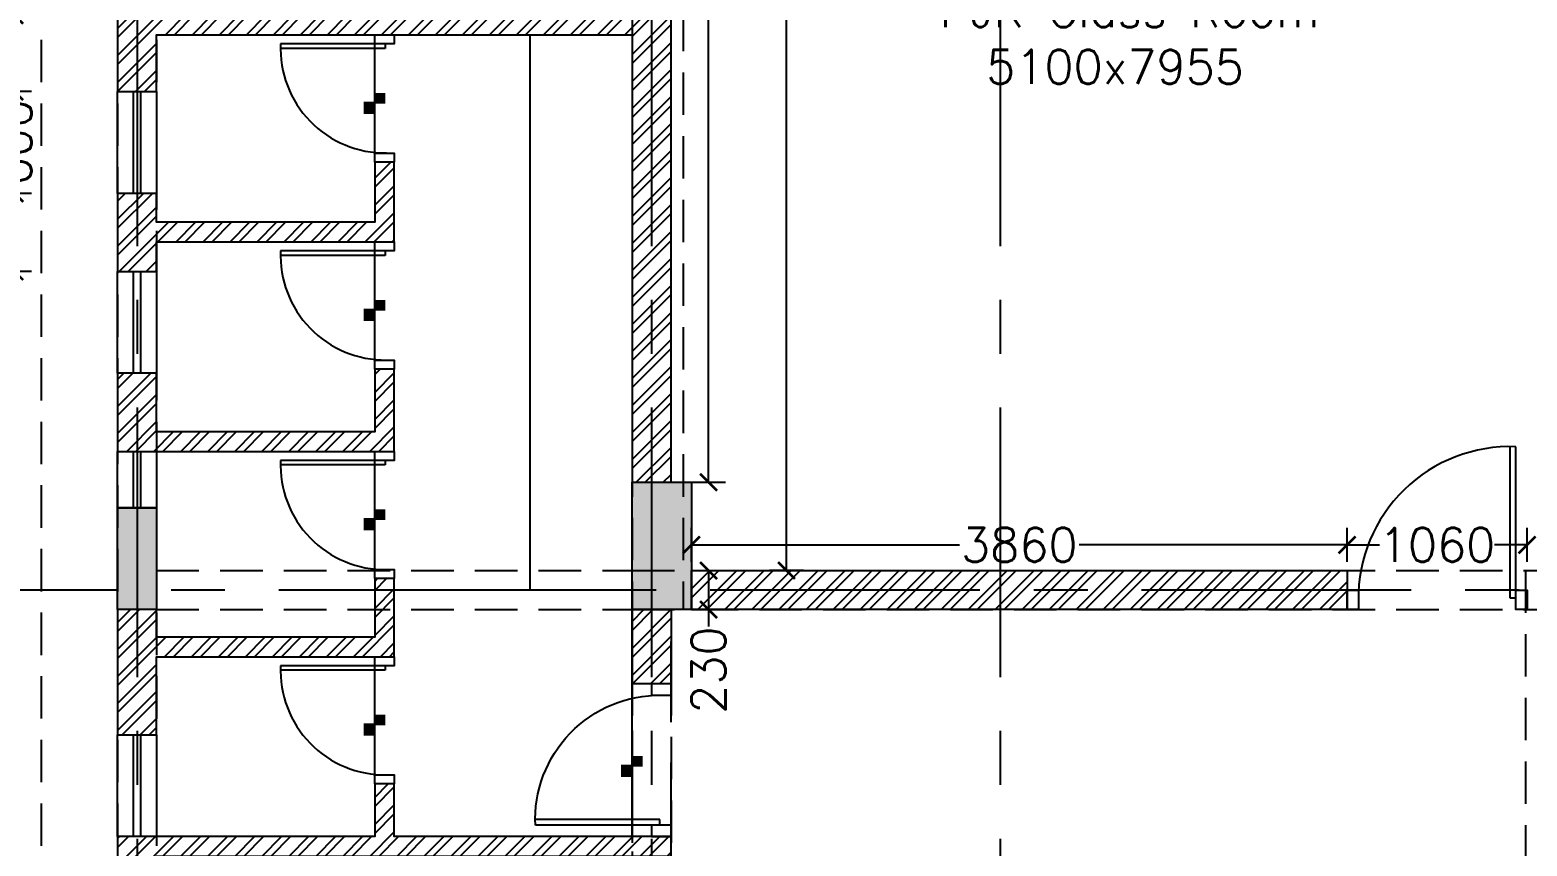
# Model space of a CAD drawing. Header units: millimetres. Extents: x 263680 to 312223, y -3811 to 33868.
# Drawn here: x 268186 to 277002, y 18240 to 23050 of the extents above; entities that cross this region are included whole.
import ezdxf

# ---------------------------------------------------------------- set-up
doc = ezdxf.new("R2010")
doc.units = ezdxf.units.MM
doc.header["$MEASUREMENT"] = 0
doc.header["$PDMODE"] = 35
doc.header["$PDSIZE"] = -0.5
doc.linetypes.add('CENTER', pattern=[50.8, 31.75, -6.35, 6.35, -6.35])
doc.linetypes.add('HIDDEN', pattern=[0.375, 0.25, -0.125])
doc.layers.get('0').update_dxf_attribs({"linetype": 'CONTINUOUS'})
doc.layers.get('Defpoints').update_dxf_attribs({"linetype": 'CONTINUOUS'})
for name, color, linetype in [('Ano_Line_Grid', 4, 'CENTER'), ('Ano_Tag_Level Drop', 6, 'CONTINUOUS'), ('Dim_Arc_100', 4, 'CONTINUOUS'), ('Dim_Arc_30', 4, 'CONTINUOUS'), ('Hth_Cut_RCC_Proposed', 205, 'CONTINUOUS'), ('Hth_Cut_Wall_Proposed', 204, 'CONTINUOUS'), ('Pline_Cut_Door & Window', 6, 'CONTINUOUS'), ('Pln_Cut_Door & Window', 6, 'CONTINUOUS'), ('Pln_Elv_04', 8, 'CONTINUOUS'), ('Pln_Elv_Dotted', 8, 'HIDDEN'), ('Str_Beams', 8, 'HIDDEN'), ('Str_RCC_Proposed', 5, 'CONTINUOUS'), ('Txt_Arc', 2, 'CONTINUOUS'), ('Wal_Cut_Proposed', 1, 'CONTINUOUS')]:
    doc.layers.add(name, color=color, linetype=linetype)
doc.styles.add('MSA_Standard', font='romans.shx')
doc.dimstyles.new('Msa_1_100', dxfattribs={"dimscale": 100, "dimtxt": 2, "dimasz": 1, "dimexe": 1, "dimexo": 0, "dimgap": 0, "dimtad": 0, "dimdec": 0, "dimzin": 0, "dimdsep": 46, "dimtxsty": 'MSA_Standard', "dimblk": 'ARCHTICK', "dimcen": 0.09, "dimclrd": 4, "dimclre": 4, "dimclrt": 6, "dimadec": 0, "dimazin": 0, "dimtfac": 1, "dimtdec": 0, "dimtofl": 0, "dimtmove": 0, "dimatfit": 3, "dimfxl": 0, "dimtolj": 1, "dimtzin": 0, "dimlwd": -1, "dimlwe": -1, "dimarcsym": 0})
pattern_1 = [(45, (-5, 0), (-79.549513, 79.549513), []), (45, (48.03, 0), (-79.549513, 79.549513), [])]

# ---------------------------------------------------------------- blocks, each defined once
blk = doc.blocks.new('Door_D5_1000')
at = {"layer": 'Pln_Cut_Door & Window'}
for p, q in [((8531020.1, -1784615.4, 0), (8531053.3, -1784615.4, 0)), ((8531020.1, -1784615.4, 0), (8531020.1, -1785508.4, 0)), ((8531053.3, -1784615.4, 0), (8531053.3, -1785509, 0))]:
    blk.add_line(p, q, dxfattribs=at)
blk.add_lwpolyline([(8531020.1, -1784663.9), (8530953.5, -1784663.9), (8530953.5, -1784548.9), (8531020.1, -1784548.9)], close=True, dxfattribs=at)
at = {"layer": 'Pln_Cut_Door & Window', "elevation": 0}
blk.add_lwpolyline([(8532013.5, -1784663.9), (8531946.8, -1784663.9), (8531946.8, -1784548.9), (8532013.5, -1784548.9)], close=True, dxfattribs=at)
at = {"layer": 'Pln_Cut_Door & Window'}
blk.add_arc((8531053.3, -1784615.4, 0), 893.5, 267.87104, 0.71025, dxfattribs=at)
blk = doc.blocks.new('Tile Drop')
at = {"layer": 'Ano_Tag_Level Drop', "linetype": 'Continuous', "ltscale": 20}
for points in [[(3680, 97511.7), (3743.7, 97511.7)], [(3680, 97501.2), (3743.7, 97501.2)], [(3619.2, 97450.6), (3680, 97450.6)], [(3619.2, 97440.1), (3680, 97440.1)], [(3619.2, 97428.3), (3680, 97428.3)], [(3619.2, 97420), (3680, 97420)], [(3680, 97489.4), (3743.7, 97489.4)], [(3680, 97481.1), (3743.7, 97481.1)], [(3680, 97471.6), (3743.7, 97471.6)], [(3680, 97460.6), (3743.7, 97460.6)], [(3680, 97450.6), (3743.7, 97450.6)], [(3619.2, 97410.5), (3680, 97410.5)], [(3619.2, 97399.5), (3680, 97399.5)]]:
    blk.add_lwpolyline(points, dxfattribs=at)
blk = doc.blocks.new('Door_D10_800')
at = {"layer": 'Ano_Tag_Level Drop', "ltscale": 60}
blk.add_lwpolyline([(8546154.5, -1783641.9), (8546154.5, -1782891.9)], dxfattribs=at)
at = {"layer": 'Pline_Cut_Door & Window'}
for p, q in [((8546216.3, -1782971.8, 0), (8545599.4, -1782971.8, 0)), ((8546216.3, -1782945.3, 0), (8545600, -1782945.3, 0)), ((8546216.3, -1782945.3, 0), (8546216.3, -1782971.8, 0))]:
    blk.add_line(p, q, dxfattribs=at)
blk.add_lwpolyline([(8546154.5, -1782945.3), (8546154.5, -1782891.9), (8546269.5, -1782891.9), (8546269.5, -1782945.3)], close=True, dxfattribs=at)
at = {"layer": 'Pline_Cut_Door & Window', "elevation": 0}
blk.add_lwpolyline([(8546154.5, -1783641.9), (8546154.5, -1783588.6), (8546269.5, -1783588.6), (8546269.5, -1783641.9)], close=True, dxfattribs=at)
at = {"layer": 'Pline_Cut_Door & Window'}
blk.add_arc((8546216.3, -1782971.8, 0), 616.8, 177.5326, 270.71025, dxfattribs=at)
at = {"layer": 'Ano_Tag_Level Drop', "extrusion": (0, 0, -1), "xscale": -1, "zscale": -1, "rotation": 180}
blk.add_blockref('Tile Drop', (-8549834.5, -1685841.4), dxfattribs=at)
blk = doc.blocks.new('Window_W1_600')
at = {"layer": 'Pln_Cut_Door & Window'}
for points in [[(269460.6, 2932.8), (269460.6, 3162.8), (270060.6, 3162.8), (270060.6, 2932.8)], [(269460.6, 3067.8), (270060.6, 3067.8), (270060.6, 3027.8), (269460.6, 3027.8)]]:
    blk.add_lwpolyline(points, close=True, dxfattribs=at)
blk = doc.blocks.new('Door_900')
at = {"layer": 'Pln_Cut_Door & Window'}
for p, q in [((261923.1, 20058, 0), (261956.3, 20058, 0)), ((261923.1, 20058, 0), (261923.1, 19325.3, 0)), ((261956.3, 20058, 0), (261956.3, 19324.5, 0))]:
    blk.add_line(p, q, dxfattribs=at)
blk.add_lwpolyline([(261923.1, 20009.6), (261856.5, 20009.6), (261856.5, 20124.6), (261923.1, 20124.6)], close=True, dxfattribs=at)
at = {"layer": 'Pln_Cut_Door & Window', "elevation": 0}
blk.add_lwpolyline([(262756.5, 20009.6), (262689.8, 20009.6), (262689.8, 20124.6), (262756.5, 20124.6)], close=True, dxfattribs=at)
at = {"layer": 'Pln_Cut_Door & Window'}
blk.add_arc((261956.3, 20058, 0), 733.5, 267.40638, 0.71025, dxfattribs=at)
blk = doc.blocks.new('V3_332X900')
at = {"layer": 'Pln_Cut_Door & Window'}
for points in [[(267258, 20515.8), (267258, 20745.8), (267590, 20745.8), (267590, 20515.8)], [(267258, 20650.8), (267590, 20650.8), (267590, 20610.8), (267258, 20610.8)]]:
    blk.add_lwpolyline(points, close=True, dxfattribs=at)
blk = doc.blocks.new('GRID 1')
at = {"layer": 'Ano_Line_Grid', "ltscale": 50}
for p, q in [((268821.5, 33523.9), (268821.5, -3467.2)), ((271851.5, 33523.9), (271851.5, -3467.2)), ((273903.5, 33523.9), (273903.5, -3467.2)), ((311884.3, 19749.2), (264029.1, 19749.2))]:
    blk.add_line(p, q, dxfattribs=at)
blk = doc.blocks.new('lvl drop')
at = {"layer": 'Ano_Tag_Level Drop', "ltscale": 60}
blk.add_lwpolyline([(263808.2, -29745.7), (263808.2, -28845.7)], dxfattribs=at)
at = {"layer": 'Ano_Tag_Level Drop', "extrusion": (0, 0, -1), "xscale": -1, "zscale": -1, "rotation": 180}
blk.add_blockref('Tile Drop', (-267488.2, 68121.6), dxfattribs=at)
blk = doc.blocks.new('cl')
at = {"layer": 'Hth_Cut_RCC_Proposed'}
h = blk.add_hatch(color=256, dxfattribs=at)
h.dxf.hatch_style = 1
h.paths.add_polyline_path([(377587.4, 32363.5), (377937.4, 32363.5), (377937.4, 31613.5), (377587.4, 31613.5)])
h = blk.add_hatch(color=256, dxfattribs=at)
h.dxf.hatch_style = 1
h.paths.add_polyline_path([(374557.4, 32213.5), (374787.4, 32213.5), (374787.4, 31613.5), (374557.4, 31613.5)])
at = {"layer": 'Str_RCC_Proposed'}
for points in [[(377587.4, 32363.5), (377937.4, 32363.5), (377937.4, 31613.5), (377587.4, 31613.5)], [(374557.4, 32213.5), (374787.4, 32213.5), (374787.4, 31613.5), (374557.4, 31613.5)]]:
    blk.add_lwpolyline(points, close=True, dxfattribs=at)
blk = doc.blocks.new('_ArchTick')
at = {"linetype": 'ByBlock', "const_width": 0.15}
blk.add_lwpolyline([(-0.5, -0.5), (0.5, 0.5)], dxfattribs=at)
blk = doc.blocks.new('*D3956')
at = {"layer": 'Defpoints', "color": 0, "ltscale": 1000, "transparency": 16777216}
for p in [(3215, -5704.6), (3145, -13139.6), (3365.6, -13139.6)]:
    blk.add_point(p, dxfattribs=at)
at = {"layer": 'Dim_Arc_100', "color": 4, "ltscale": 1000, "transparency": 16777216}
for p, q in [((3265.6, -5704.6), (3465.6, -5704.6)), ((3365.6, -5704.6), (3365.6, -9069.8)), ((3365.6, -13139.6), (3365.6, -9774.5)), ((3265.6, -13139.6), (3465.6, -13139.6))]:
    blk.add_line(p, q, dxfattribs=at)
at = {"layer": 'Dim_Arc_100', "color": 4, "ltscale": 1000, "transparency": 16777216, "xscale": 100, "yscale": 100, "zscale": 100}
for p, rotation in [((3365.6, -5704.6), 90), ((3365.6, -13139.6), 270)]:
    blk.add_blockref('_ArchTick', p, dxfattribs=dict(at, rotation=rotation))
at = {"layer": 'Dim_Arc_100', "color": 6, "ltscale": 1000, "transparency": 16777216, "insert": (3365.6, -9422.1), "char_height": 200, "attachment_point": 5, "rotation": 90, "style": 'MSA_Standard'}
blk.add_mtext('\\A1;7435', dxfattribs=at)
blk = doc.blocks.new('*D3966')
at = {"layer": 'Defpoints', "color": 0, "ltscale": 1000, "transparency": 16777216}
for p in [(7125, -13509.1), (3265, -13659.6, 0), (7125, -13659.6, 0)]:
    blk.add_point(p, dxfattribs=at)
at = {"layer": 'Dim_Arc_100', "color": 4, "ltscale": 1000, "transparency": 16777216}
for p, q in [((3265, -13609.1), (3265, -13409.1)), ((7125, -13609.1), (7125, -13409.1)), ((3265, -13509.1), (4842.6, -13509.1)), ((7125, -13509.1), (5547.4, -13509.1))]:
    blk.add_line(p, q, dxfattribs=at)
at = {"layer": 'Dim_Arc_100', "color": 4, "ltscale": 1000, "transparency": 16777216, "xscale": 100, "yscale": 100, "zscale": 100, "rotation": 180}
blk.add_blockref('_ArchTick', (3265, -13509.1), dxfattribs=at)
at = {"layer": 'Dim_Arc_100', "color": 4, "ltscale": 1000, "transparency": 16777216, "xscale": 100, "yscale": 100, "zscale": 100}
blk.add_blockref('_ArchTick', (7125, -13509.1), dxfattribs=at)
at = {"layer": 'Dim_Arc_100', "color": 6, "ltscale": 1000, "transparency": 16777216, "insert": (5195, -13509.1), "char_height": 200, "attachment_point": 5, "style": 'MSA_Standard'}
blk.add_mtext('\\A1;3860', dxfattribs=at)
blk = doc.blocks.new('*D3967')
at = {"layer": 'Defpoints', "color": 0, "ltscale": 1000, "transparency": 16777216}
for p in [(8185, -13509.1), (7125, -13659.6, 0), (8185, -13889.6)]:
    blk.add_point(p, dxfattribs=at)
at = {"layer": 'Dim_Arc_100', "color": 4, "ltscale": 1000, "transparency": 16777216}
for p, q in [((7125, -13609.1), (7125, -13409.1)), ((8185, -13609.1), (8185, -13409.1)), ((7125, -13509.1), (7316.9, -13509.1)), ((8185, -13509.1), (7993.1, -13509.1))]:
    blk.add_line(p, q, dxfattribs=at)
at = {"layer": 'Dim_Arc_100', "color": 4, "ltscale": 1000, "transparency": 16777216, "xscale": 100, "yscale": 100, "zscale": 100, "rotation": 180}
blk.add_blockref('_ArchTick', (7125, -13509.1), dxfattribs=at)
at = {"layer": 'Dim_Arc_100', "color": 4, "ltscale": 1000, "transparency": 16777216, "xscale": 100, "yscale": 100, "zscale": 100}
blk.add_blockref('_ArchTick', (8185, -13509.1), dxfattribs=at)
at = {"layer": 'Dim_Arc_100', "color": 6, "ltscale": 1000, "transparency": 16777216, "insert": (7655, -13509.1), "char_height": 200, "attachment_point": 5, "style": 'MSA_Standard'}
blk.add_mtext('\\A1;1060', dxfattribs=at)
blk = doc.blocks.new('*D3969')
at = {"layer": 'Defpoints', "color": 0, "ltscale": 1000, "transparency": 16777216}
for p in [(3265, -13659.6, 0), (3265, -13889.6, 0), (3365.6, -13889.6)]:
    blk.add_point(p, dxfattribs=at)
at = {"layer": 'Dim_Arc_100', "color": 4, "ltscale": 1000, "transparency": 16777216}
for p, q in [((3265.6, -13659.6), (3465.6, -13659.6)), ((3365.6, -13659.6), (3365.6, -13889.6)), ((3265.6, -13889.6), (3465.6, -13889.6)), ((3365.6, -13889.6), (3365.6, -13989.6))]:
    blk.add_line(p, q, dxfattribs=at)
at = {"layer": 'Dim_Arc_100', "color": 4, "ltscale": 1000, "transparency": 16777216, "xscale": 100, "yscale": 100, "zscale": 100}
for p, rotation in [((3365.6, -13659.6), 90), ((3365.6, -13889.6), 270)]:
    blk.add_blockref('_ArchTick', p, dxfattribs=dict(at, rotation=rotation))
at = {"layer": 'Dim_Arc_100', "color": 6, "ltscale": 1000, "transparency": 16777216, "insert": (3365.6, -14246.8), "char_height": 200, "attachment_point": 5, "rotation": 90, "style": 'MSA_Standard'}
blk.add_mtext('\\A1;230', dxfattribs=at)
blk = doc.blocks.new('*D3878')
at = {"layer": 'Defpoints', "color": 0, "ltscale": 1000, "transparency": 16777216}
for p in [(-115, -10387.6), (-720.5, -10837.6), (-115, -10837.6)]:
    blk.add_point(p, dxfattribs=at)
at = {"layer": 'Dim_Arc_100', "color": 4, "ltscale": 1000, "transparency": 16777216}
for p, q in [((-620.5, -10387.6), (-820.5, -10387.6)), ((-720.5, -10387.6), (-720.5, -10837.6)), ((-720.5, -10612.6), (-997.7, -10552.6)), ((-620.5, -10837.6), (-820.5, -10837.6))]:
    blk.add_line(p, q, dxfattribs=at)
at = {"layer": 'Dim_Arc_100', "color": 4, "ltscale": 1000, "transparency": 16777216, "xscale": 100, "yscale": 100, "zscale": 100}
for p, rotation in [((-720.5, -10387.6), 90), ((-720.5, -10837.6), 270)]:
    blk.add_blockref('_ArchTick', p, dxfattribs=dict(at, rotation=rotation))
at = {"layer": 'Dim_Arc_100', "color": 6, "ltscale": 1000, "transparency": 16777216, "insert": (-997.7, -10295.5), "char_height": 200, "attachment_point": 5, "rotation": 90, "style": 'MSA_Standard'}
blk.add_mtext('\\A1;450', dxfattribs=at)
blk = doc.blocks.new('*D3879')
at = {"layer": 'Defpoints', "color": 0, "ltscale": 1000, "transparency": 16777216}
for p in [(-115, -10837.6), (-720.5, -11437.6), (-115, -11437.6)]:
    blk.add_point(p, dxfattribs=at)
at = {"layer": 'Dim_Arc_100', "color": 4, "ltscale": 1000, "transparency": 16777216}
for p, q in [((-620.5, -10837.6), (-820.5, -10837.6)), ((-720.5, -10837.6), (-720.5, -10885.3)), ((-620.5, -11437.6), (-820.5, -11437.6)), ((-720.5, -11437.6), (-720.5, -11390))]:
    blk.add_line(p, q, dxfattribs=at)
at = {"layer": 'Dim_Arc_100', "color": 4, "ltscale": 1000, "transparency": 16777216, "xscale": 100, "yscale": 100, "zscale": 100}
for p, rotation in [((-720.5, -10837.6), 90), ((-720.5, -11437.6), 270)]:
    blk.add_blockref('_ArchTick', p, dxfattribs=dict(at, rotation=rotation))
at = {"layer": 'Dim_Arc_100', "color": 6, "ltscale": 1000, "transparency": 16777216, "insert": (-720.5, -11137.6), "char_height": 200, "attachment_point": 5, "rotation": 90, "style": 'MSA_Standard'}
blk.add_mtext('\\A1;600', dxfattribs=at)
blk = doc.blocks.new('*D3880')
at = {"layer": 'Defpoints', "color": 0, "ltscale": 1000, "transparency": 16777216}
for p in [(-115, -11437.6), (-720.5, -11897.6), (-115, -11897.6)]:
    blk.add_point(p, dxfattribs=at)
at = {"layer": 'Dim_Arc_100', "color": 4, "ltscale": 1000, "transparency": 16777216}
for p, q in [((-620.5, -11437.6), (-820.5, -11437.6)), ((-720.5, -11437.6), (-720.5, -11897.6)), ((-720.5, -11667.6), (-997.7, -11603.3)), ((-620.5, -11897.6), (-820.5, -11897.6))]:
    blk.add_line(p, q, dxfattribs=at)
at = {"layer": 'Dim_Arc_100', "color": 4, "ltscale": 1000, "transparency": 16777216, "xscale": 100, "yscale": 100, "zscale": 100}
for p, rotation in [((-720.5, -11437.6), 90), ((-720.5, -11897.6), 270)]:
    blk.add_blockref('_ArchTick', p, dxfattribs=dict(at, rotation=rotation))
at = {"layer": 'Dim_Arc_100', "color": 6, "ltscale": 1000, "transparency": 16777216, "insert": (-997.7, -11346.1), "char_height": 200, "attachment_point": 5, "rotation": 90, "style": 'MSA_Standard'}
blk.add_mtext('\\A1;460', dxfattribs=at)
blk = doc.blocks.new('*D3889')
at = {"layer": 'Defpoints', "color": 0, "ltscale": 1000, "transparency": 16777216}
for p in [(3824.5, -5704.6), (5665, -5704.6), (5195, -13659.6, 0)]:
    blk.add_point(p, dxfattribs=at)
at = {"layer": 'Dim_Arc_100', "color": 4, "ltscale": 1000, "transparency": 16777216}
for p, q in [((3924.5, -5704.6), (3724.5, -5704.6)), ((3824.5, -5704.6), (3824.5, -9329.8)), ((3824.5, -13659.6), (3824.5, -10034.5)), ((3924.5, -13659.6), (3724.5, -13659.6))]:
    blk.add_line(p, q, dxfattribs=at)
at = {"layer": 'Dim_Arc_100', "color": 4, "ltscale": 1000, "transparency": 16777216, "xscale": 100, "yscale": 100, "zscale": 100}
for p, rotation in [((3824.5, -5704.6), 90), ((3824.5, -13659.6), 270)]:
    blk.add_blockref('_ArchTick', p, dxfattribs=dict(at, rotation=rotation))
at = {"layer": 'Dim_Arc_100', "color": 6, "ltscale": 1000, "transparency": 16777216, "insert": (3824.5, -9682.1), "char_height": 200, "attachment_point": 5, "rotation": 90, "style": 'MSA_Standard'}
blk.add_mtext('\\A1;7955', dxfattribs=at)
blk = doc.blocks.new('str beams')
at = {"layer": 'Str_Beams', "ltscale": 1000}
for p, q in [((271731.5, 28119.2), (271731.5, 19704.2)), ((272031.5, 28119.2), (272031.5, 19704.2)), ((268701.5, 24936.2), (268701.5, 4546.2)), ((268931.5, 24936.2), (268931.5, 4546.2)), ((268931.5, 19934.2), (271731.5, 19934.2)), ((271731.5, 19934.2), (298701.5, 19934.2)), ((276991.5, 19934.2), (276991.5, 9547.2)), ((268931.5, 19704.2), (271731.5, 19704.2)), ((271731.5, 19704.2), (271731.5, 9777.2)), ((271731.5, 19704.2), (298701.5, 19704.2)), ((271961.5, 19704.2), (271961.5, 9777.2))]:
    blk.add_line(p, q, dxfattribs=at)
blk = doc.blocks.new('Dimensions')
at = {"layer": 'Dim_Arc_100', "ltscale": 1000}
for base, p1, p2, picture, middle in [((3365.6, -13139.6), (3215, -5704.6), (3145, -13139.6), '*D3956', (3365.6, -9422.1)), ((-720.5, -11437.6), (-115, -10837.6), (-115, -11437.6), '*D3879', (-720.5, -11137.6))]:
    dim = blk.add_linear_dim(base=base, p1=p1, p2=p2, angle=90, dimstyle='Msa_1_100', override={"dimtmove": 1}, dxfattribs=at)
    dim.commit()
    dim.dimension.update_dxf_attribs({"geometry": picture, "text_midpoint": middle})
for base, p1, p2, picture, middle in [((3824.5, -5704.6), (5195, -13659.6, 0), (5665, -5704.6), '*D3889', (3824.5, -9682.1)), ((3365.6, -13889.6), (3265, -13659.6, 0), (3265, -13889.6, 0), '*D3969', (3365.6, -14246.8))]:
    dim = blk.add_linear_dim(base=base, p1=p1, p2=p2, angle=90, dimstyle='Msa_1_100', dxfattribs=at)
    dim.commit()
    dim.dimension.update_dxf_attribs({"geometry": picture, "text_midpoint": middle})
for base, p1, p2, picture, middle in [((-720.5, -10837.6), (-115, -10387.6), (-115, -10837.6), '*D3878', (-997.7, -10552.6)), ((-720.5, -11897.6), (-115, -11437.6), (-115, -11897.6), '*D3880', (-997.7, -11603.3))]:
    dim = blk.add_linear_dim(base=base, p1=p1, p2=p2, angle=90, dimstyle='Msa_1_100', override={"dimtmove": 1}, dxfattribs=at)
    dim.commit()
    dim.dimension.update_dxf_attribs({"geometry": picture, "text_midpoint": middle, "dimtype": 128})
dim = blk.add_linear_dim(base=(7125, -13509.1), p1=(3265, -13659.6, 0), p2=(7125, -13659.6, 0), dimstyle='Msa_1_100', dxfattribs=at)
dim.commit()
dim.dimension.update_dxf_attribs({"geometry": '*D3966', "text_midpoint": (5195, -13509.1)})
dim = blk.add_linear_dim(base=(8185, -13509.1), p1=(7125, -13659.6, 0), p2=(8185, -13889.6), dimstyle='Msa_1_100', override={"dimtmove": 1}, dxfattribs=at)
dim.commit()
dim.dimension.update_dxf_attribs({"geometry": '*D3967', "text_midpoint": (7655, -13509.1)})

msp = doc.modelspace()

# ---------------------------------------------------------------- hatches: boundary and pattern name
at = {"layer": 'Hth_Cut_Wall_Proposed', "ltscale": 10}
h = msp.add_hatch(dxfattribs=at)
h.set_pattern_fill('ANSI32', color=256, scale=300)
h.set_pattern_definition(pattern_1)
h.paths.add_polyline_path([(271961.5, 25799.2), (271281.5, 25799.2), (271281.5, 25569.2), (271731.5, 25569.2), (271731.5, 24866.2), (271081.5, 24866.2), (271081.5, 24636.2), (271731.5, 24636.2), (271731.5, 23136.2), (270331.5, 23136.2), (270331.5, 24866.2), (270216.5, 24866.2), (270216.5, 23136.2), (268701.5, 23136.2), (268701.5, 23126.2), (268701.5, 22686.2), (268931.5, 22686.2), (268931.5, 23021.2), (271731.5, 23021.2), (271731.5, 20384.2), (271961.5, 20384.2)])
h = msp.add_hatch(dxfattribs=at)
h.set_pattern_fill('ANSI32', color=256, scale=300)
h.set_pattern_definition([(45, (-5, -10), (-79.549513, 79.549513), []), (45, (48.03, -10), (-79.549513, 79.549513), [])])
h.paths.add_polyline_path([(270331.5, 22271.2), (270216.5, 22271.2), (270216.5, 21916.2), (268931.5, 21916.2), (268931.5, 22086.2), (268701.5, 22086.2), (268701.5, 21626.2), (268931.5, 21626.2), (268931.5, 21801.2), (270331.5, 21801.2)])
h = msp.add_hatch(dxfattribs=at)
h.set_pattern_fill('ANSI32', color=256, scale=300)
h.set_pattern_definition(pattern_1)
h.paths.add_polyline_path([(268931.5, 21026.2), (268701.5, 21026.2), (268701.5, 20566.2), (270331.5, 20566.2), (270331.5, 21051.2), (270216.5, 21051.2), (270216.5, 20681.2), (268931.5, 20681.2)])
h = msp.add_hatch(dxfattribs=at)
h.set_pattern_fill('ANSI32', color=256, scale=300)
h.set_pattern_definition(pattern_1)
h.paths.add_polyline_path([(275941.5, 19864.2), (272081.5, 19864.2), (272081.5, 19634.2), (275941.5, 19634.2)])
h = msp.add_hatch(dxfattribs=at)
h.set_pattern_fill('ANSI32', color=256, scale=300)
h.set_pattern_definition(pattern_1)
h.paths.add_polyline_path([(270331.5, 19816.2), (270216.5, 19816.2), (270216.5, 19471.2), (268931.5, 19471.2), (268931.5, 19634.2), (268701.5, 19634.2), (268701.5, 18896.2), (268931.5, 18896.2), (268931.5, 19356.2), (270296.5, 19356.2), (270331.5, 19356.2)])
h = msp.add_hatch(dxfattribs=at)
h.set_pattern_fill('ANSI32', color=256, scale=300)
h.set_pattern_definition(pattern_1)
h.paths.add_polyline_path([(271731.5, 19634.2), (271961.5, 19634.2), (271961.5, 19196.2), (271731.5, 19196.2)])
h = msp.add_hatch(dxfattribs=at)
h.set_pattern_fill('ANSI32', color=256, scale=300)
h.set_pattern_definition(pattern_1)
h.paths.add_polyline_path([(268931.5, 18181.2), (271961.5, 18181.2), (271961.5, 18296.2), (270331.5, 18296.2), (270331.5, 18606.2), (270216.5, 18606.2), (270216.5, 18296.2), (268701.5, 18296.2), (268701.5, 16781.2), (270216.5, 16781.2), (270216.5, 16436.2), (270331.5, 16436.2), (270331.5, 16896.2), (268931.5, 16896.2)])

# ---------------------------------------------------------------- linework, layer by layer
at = {"layer": 'Pln_Elv_04'}
msp.add_lwpolyline([(271731.5, 19749.2), (271131.5, 19749.2), (271131.5, 23021.2)], dxfattribs=at)
at = {"layer": 'Pln_Elv_Dotted', "ltscale": 1000}
msp.add_lwpolyline([(268701.5, 24866.2), (268251.5, 24866.2), (268251.5, 4476.2), (268701.5, 4476.2)], dxfattribs=at)
at = {"layer": 'Str_Beams', "ltscale": 1900}
msp.add_lwpolyline([(271961.5, 19634.2), (271731.5, 19634.2), (271731.5, 9708.2), (271961.5, 9708.2)], close=True, dxfattribs=at)
at = {"layer": 'Wal_Cut_Proposed'}
for points in [[(271961.5, 20384.2), (271961.5, 25799.2)], [(268701.5, 23136.2), (268701.5, 22686.2), (268931.5, 22686.2), (268931.5, 23021.2), (268931.5, 23021.2), (268931.5, 23021.2), (271731.5, 23021.2), (271731.5, 20384.2), (271961.5, 20384.2)], [(268931.5, 21801.2), (270331.5, 21801.2), (270331.5, 22271.2), (270216.5, 22271.2), (270216.5, 21916.2), (268931.5, 21916.2), (268931.5, 22086.2), (268701.5, 22086.2), (268701.5, 21626.2), (268931.5, 21626.2), (268931.5, 21801.2)]]:
    msp.add_lwpolyline(points, dxfattribs=at)
for points in [[(268931.5, 21026.2), (268931.5, 21026.2), (268701.5, 21026.2), (268701.5, 20566.2), (268701.5, 20566.2), (268701.5, 20566.2), (270331.5, 20566.2), (270331.5, 21051.2), (270216.5, 21051.2), (270216.5, 20681.2), (268931.5, 20681.2), (268931.5, 21026.2)], [(268931.5, 19634.2), (268701.5, 19634.2), (268701.5, 18896.2), (268931.5, 18896.2), (268931.5, 19356.2), (270331.5, 19356.2), (270331.5, 19356.2), (270331.5, 19816.2), (270216.5, 19816.2), (270216.5, 19471.2), (268931.5, 19471.2)], [(271731.5, 19634.2), (271961.5, 19634.2), (271961.5, 19196.2), (271731.5, 19196.2)], [(271961.5, 18181.2), (271961.5, 18296.2), (270331.5, 18296.2), (270331.5, 18606.2), (270216.5, 18606.2), (270216.5, 18296.2), (268701.5, 18296.2), (268701.5, 16781.2), (270216.5, 16781.2), (270216.5, 16436.2), (270331.5, 16436.2), (270331.5, 16896.2), (268931.5, 16896.2), (268931.5, 18181.2)]]:
    msp.add_lwpolyline(points, close=True, dxfattribs=at)
at = {"layer": 'Wal_Cut_Proposed', "elevation": 0}
msp.add_lwpolyline([(275941.5, 19634.2), (272081.5, 19634.2), (272081.5, 19864.2), (275941.5, 19864.2)], close=True, dxfattribs=at)

# ---------------------------------------------------------------- block references
at = {"layer": 'Ano_Tag_Level Drop'}
msp.add_blockref('lvl drop', (7923.4, 48041.9), dxfattribs=at)
at = {"layer": 'Dim_Arc_100'}
for name, p in [('GRID 1', (-5, 0)), ('Dimensions', (268816.5, 33523.9))]:
    msp.add_blockref(name, p, dxfattribs=at)
at = {"layer": 'Dim_Arc_30'}
msp.add_blockref('cl', (-105855.9, -11979.3), dxfattribs=at)
at = {"layer": 'Pln_Cut_Door & Window'}
for p in [(-8275938, 1805913.2), (-8275938, 1804693.2), (-8275938, 1803458.2), (-8275938, 1802248.2)]:
    msp.add_blockref('Door_D10_800', p, dxfattribs=at)
for name, p, rotation in [('Window_W1_600', (271864.3, -247374.4), 90), ('Window_W1_600', (271864.3, -248434.4), 90), ('V3_332X900', (289447.3, -247023.8), 90), ('Door_D5_1000', (8807955, -1764914.6), 180), ('Window_W1_600', (271864.3, -251164.4), 90)]:
    msp.add_blockref(name, p, dxfattribs=dict(at, rotation=rotation))
at = {"layer": 'Pln_Cut_Door & Window', "xscale": -1, "rotation": 270}
msp.add_blockref('Door_900', (251836.9, -243560.2), dxfattribs=at)
at = {"layer": 'Str_Beams', "ltscale": 1900}
msp.add_blockref('str beams', (0, -70, 0), dxfattribs=at)

# ---------------------------------------------------------------- texts
at = {"layer": 'Txt_Arc', "insert": (273542.8, 23266.6), "char_height": 200, "width": 3492.006, "attachment_point": 1, "style": 'MSA_Standard'}
msp.add_mtext('PJK Class Room\\P  5100x7955', dxfattribs=at)

doc.saveas('drawing.dxf')
